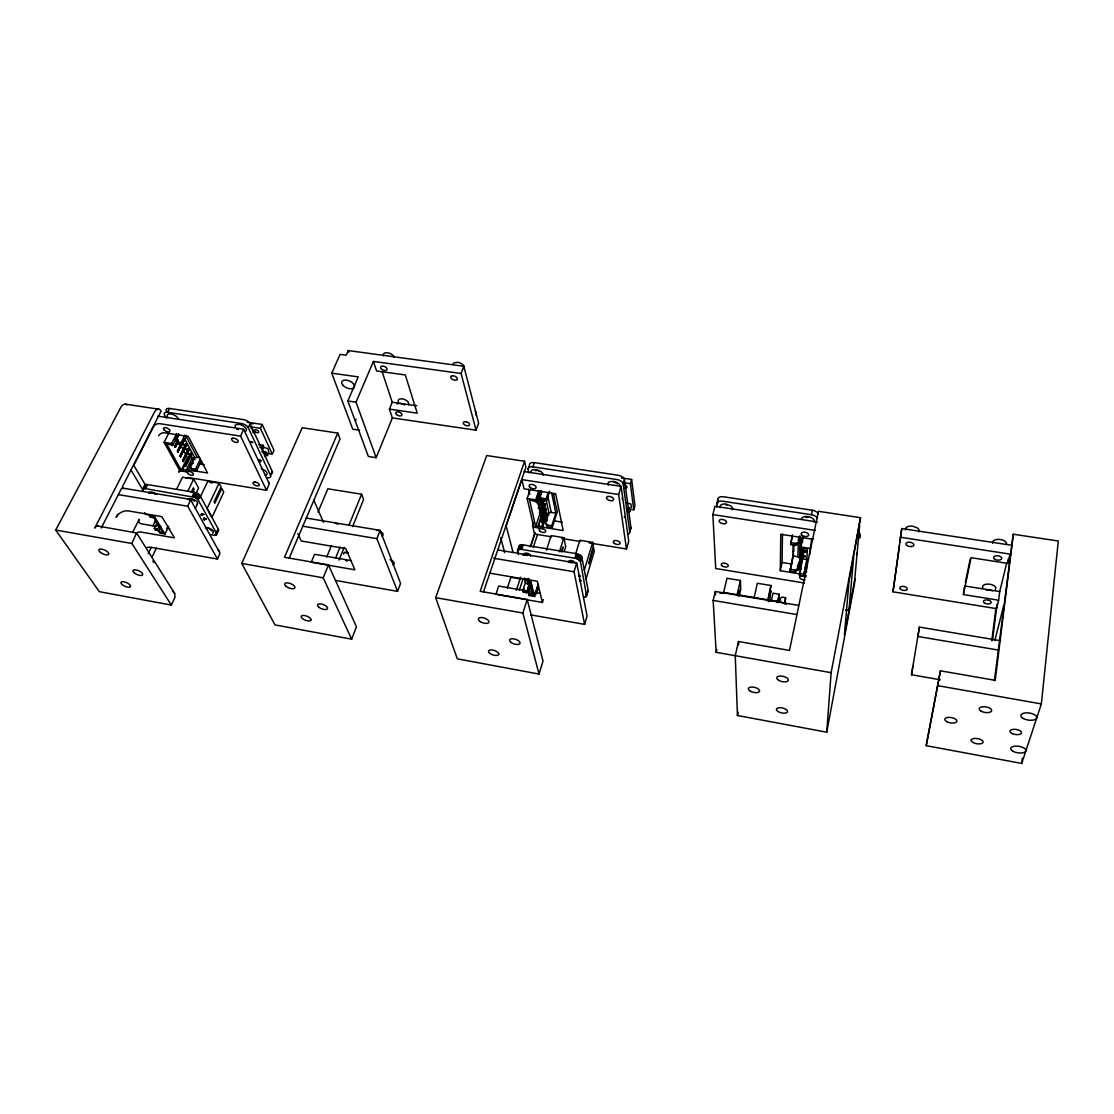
<?xml version="1.0" encoding="UTF-8"?>
<svg xmlns="http://www.w3.org/2000/svg" width="1114" height="1114" viewBox="0 0 1114 1114"><rect width="100%" height="100%" fill="white"/><g stroke="black" fill="none" stroke-linecap="round" stroke-linejoin="round"><path stroke-width="1.5" d="M753.983 598.134L757.367 583.263L770.958 585.504L768.214 601.644M777.502 600.906L778.881 602.521L778.895 601.379L776.695 601.017L777.502 600.906L776.681 602.145M771.264 601.17L773.019 593.177L779.229 594.208L777.767 602.59M780.413 601.95L779.508 601.184L779.647 598.817L782.167 597.118L785.635 597.689L784.952 602.493M568.168 562.041C569.073 559.075 574.462 560.843 575.381 563.238M779.647 598.817L779.508 601.184M800.075 573.919L780.273 570.702L780.761 534.274L813.317 539.357M780.273 570.702L782.07 562.486L782.501 534.191M518.999 546.904L520.294 545.011L523.218 544.899L576.328 553.658L580.464 555.371L581.884 557.306L588.234 590.768L587.482 592.216M798.627 569.449L795.006 571.9L790.007 571.092L792.903 555.956L793.196 544.356M799.49 542.88L795.758 545.373L790.62 544.565L792.36 534.845M142.87 490.717L143.191 488.795L145.53 488.642L195.284 497.457L198.153 499.921L216.478 533.244C217.425 536.572 211.688 534.734 210.309 534.553M216.436 534.72L218.358 529.178L200.13 495.772L198.208 493.864L194.184 492.235L146.658 484.451L144.82 485.036L142.578 489.575M793.697 544.426L793.614 547.266L793.822 546.306M795.006 571.9L795.048 570.048L798.543 568.251L797.318 566.706L800.604 558.518L797.889 556.749L792.903 555.956M795.758 545.373L795.814 543.423L799.406 541.585L798.139 540.025L799.824 535.862M797.889 556.749L798.292 543.493M798.487 570.103L798.682 567.611M799.337 543.535L799.546 540.931M799.601 558.365L800.312 536.823M805.492 576.3L799.462 575.325L802.609 558.838L806.856 559.52L803.751 575.186L806.271 575.59M803.041 555.413L799.727 569.184L802.372 555.482M803.556 549.132L799.88 564.645L802.86 549.355M802.651 549.425L800.033 559.882L802.052 549.174M802.108 548.06L800.465 555.19L801.245 549.035M800.618 550.413L800.409 546.89L802.512 536.976M799.991 569.226L803.069 554.312M800.144 564.687L803.236 549.717M800.298 559.924L802.693 548.311M800.465 555.19L801.788 548.645M800.604 558.518L797.805 567.193M802.581 542.281L802.637 541.056M806.411 572.248L807.358 548.868L800.339 548.84L800.646 549.731M809.432 555.051L811.786 538.452M800.103 558.42L800.325 559.256M178.115 442.592L175.232 447.271L174.912 445.879L177.864 439.96M184.381 439.933L177.836 452.047L177.516 450.655L181.164 443.288M186.915 444.709L180.412 456.782L180.092 455.403L185.899 443.637M189.464 449.499L183.002 461.544L182.696 460.179L188.461 448.441M185.147 465.443C185.397 468.117 188.252 456.517 191.33 452.98M800.2 555.148L801.203 550.163M800.353 550.372L801.37 545.373M800.033 559.882L802.345 548.742M799.727 569.184L802.261 556.916M799.88 564.645L802.818 550.469M826.741 732.19L831.128 672.675L860.537 517.676L818.47 511.298L789.492 650.423L738.498 641.511L735.254 655.686L737.44 715.508L826.741 732.19L854.48 583.82L854.953 578.639L844.412 634.91L848.965 581.773L860.537 517.676M853.644 557.251L848.952 610.514L845.54 609.943M854.689 579.837L859.66 525.529M1013.267 534.233L995.22 680.348L940.439 670.823L926.207 745.67L1021.733 763.438L1041.339 703.923L1058.3 541.014L1013.267 534.233L994.412 680.598M1021.733 763.438L1022.29 758.258M1006.764 562.946L999.718 591.562L998.631 600.223L963.415 594.556L971.088 557.696L1007.738 563.392L1008.281 558.949M991.794 640.815L995.944 608.063M992.477 640.369L997.03 604.47M998.631 600.223L996.543 608.662L892.996 591.826L901.755 528.537L1011.791 545.303M899.471 545.679L892.996 591.826M899.931 542.253L901.755 528.537M963.415 594.556L964.627 585.964L999.718 591.562M552.21 527.59L551.806 525.724L555.844 513.108L551.221 512.384L548.046 513.164L546.863 521.352L545.066 522.369L547.559 526.838L552.21 527.59L557.306 511.632L556.053 505.491M926.207 745.67L940.439 670.823M541.501 491.107L541 494.435L539.162 495.465L539.594 497.429L541.724 500.061L546.487 500.813L549.62 491.232M940.313 679.791L911.517 674.75L912.951 665.629M1000.539 640.689L919.398 627.098L917.922 636.47L998.102 650.033M911.517 674.75L919.398 627.098M803.751 575.186L806.132 563.795M965.323 582.594L970.224 559.005M817.244 518.191A6.197 3.398 11.4 0 0 811.438 514.724L812.385 510.254L723.543 496.788A6.057 3.342 13.7 0 0 717.764 499.323L716.817 507.107M799.462 575.325L801.175 567.207M802.804 537.282L800.701 547.183L802.721 538.034M802.024 542.281L802.679 539.176M784.534 602.785L785.635 597.689M793.781 548.199L793.488 551.987L793.697 551.012M790.007 571.092L793.614 554.285M777.433 602.451L779.229 594.208M790.62 544.565L792.458 536.14M767.741 600.042L770.958 585.504M768.549 601.504L770.944 590.685L769.509 600.822M737.44 715.508L738.192 712.111M739.181 595.92L740.713 589.376L740.462 580.478L726.996 578.263L723.334 593.497M736.981 595.294L740.462 580.478M738.122 594.653L739.223 589.947L738.164 596.06M831.128 672.675L716.163 652.331L716.845 649.448M716.163 652.331L713.155 600.432L715.341 591.478L798.654 605.417M1007.738 563.392L1010.036 554.104L900.265 537.226M804.364 583.012L715.731 568.516L712.849 514.584L714.951 506.271L817.425 521.993M994.816 640.508L1003.617 605.905M541.014 490.787C540.234 491.859 536.739 504.739 537.505 502.874L541.46 490.745M541.014 498.849L538.48 508.332L541.446 498.849M543.646 498.849L539.552 513.108L543.562 500.423M540.708 517.286L544.69 503.695M541.738 521.881L545.693 508.332M627.391 534.247A5.695 2.98 16.1 0 0 629.772 531.963L630.97 527.785L624.453 479.605A5.946 3.286 16.5 0 0 618.2 475.26L534.344 462.63A5.862 3.189 18.6 0 0 529.498 465.248L528.078 469.454L528.816 472.754M589.014 542.894L626.472 548.993L628.728 541.084L621.097 486.358L524.179 471.584M630.482 509.293L633.769 509.808L634.98 505.645L631.61 479.438L621.487 477.92M633.769 509.808L630.371 483.671L631.61 479.438M530.626 614.858L584.613 624.383L587.092 615.986L576.718 563.071L498.223 550.01M626.472 548.993L618.674 494.519L621.097 486.358M629.772 531.963L623.186 483.908L624.453 479.605M583.639 597.104L585.477 596.937L586.799 592.509M585.477 596.937L587.05 593.692M586.173 596.658L588.234 590.768M586.02 579.002L594.277 551.402L593.609 547.628L588.749 563.865L593.358 546.18L592.69 542.351L579.851 540.262L575.492 554.466M584.335 570.103L592.69 542.351M584.613 624.383L574.058 571.761L576.718 563.071M586.646 596.269L580.505 561.846L578.194 559.325L579.572 554.786M579.071 559.91L580.464 555.371M579.781 560.537L581.16 555.997M580.269 561.191L581.647 556.652M580.505 561.846L581.884 557.306M539.037 674.067L543.019 661.103L527.201 599.499L480.162 591.311L524.583 461.238L486.693 455.529L435.671 597.661L457.311 658.847L539.037 674.067L522.856 613.034L527.201 599.499M518.358 554.716L517.69 550.246L520.656 549.272L574.935 558.198L576.328 553.658M574.935 558.198L576.063 558.448L577.456 553.909M578.194 559.325L577.177 558.838L578.556 554.299M562.208 551.681L562.946 546.946L561.4 551.89M564.255 551.402L565.717 546.723L563.865 537.672L551.152 535.611L546.501 550.149M497.554 594.639L542.407 602.451L543.284 599.652M559.437 551.82L563.865 537.672M535.89 593.818L538.104 586.883L537.519 586.187L535.305 593.121M536.642 593.108L538.104 586.883M536.656 593.748L538.41 587.565M524.875 579.726L528.997 579.489L532.979 595.461L531.155 594.235L532.158 591.102M531.392 595.196L532.896 590.49M530.459 587.496L528.44 593.776L528.885 595.503L534.609 596.491L538.466 584.349M178.783 433.973L177.307 438.54L175.483 439.487L178.045 443.832L182.25 444.5L186.595 435.713M529.554 585.421L528.537 588.582L529.665 589.028L530.57 588.93L531.587 585.769M526.504 579.043L522.814 590.434L523.26 592.161L526.435 592.718L528.955 591.088L527.925 588.081L529.902 583.833M528.885 595.503L529.888 592.37M523.26 592.161L524.29 588.958M528.677 578.319L527.437 584.209L529.484 584.558L530.501 581.383M528.454 581.035L527.437 584.209L529.484 584.558L529.192 583.43L527.145 583.082L527.799 584.516M529.777 582.719L528.259 587.468L528.537 588.582L530.57 588.93L530.292 587.816L528.259 587.468L528.899 588.902M555.663 503.584L555.357 504.503L553.686 493.948L553.38 494.867M519.277 590.434L523.037 578.904M533.216 547.615L537.505 534.455M541.655 522.508L546.139 508.276M545.846 510.992L541.891 522.55M530.278 489.199L527.159 498.515L533.801 527.214L542.128 528.565L541.71 526.699L546.208 512.872L542.281 512.245L542.504 513.276L539.552 513.108M542.128 528.565L546.612 514.752L546.208 512.872M542.003 514.807L538.006 527.089L535.695 526.713L543.799 501.551M530.348 546.849L534.539 534.038L532.576 525.599L533.606 522.48M516.339 590.35L520.656 577.136M530.905 545.749L535.221 532.534M546.487 500.813L546.069 498.849L548.185 492.36M538.006 527.089L545.136 503.653M540.61 517.913L544.927 504.823L541.362 504.141M545.373 504.767L540.861 517.954M538.48 508.332L541.265 499.991M538.73 508.374L541.696 499.977M539.691 512.802L543.883 499.977L544.217 501.189L541.237 500.729L540.958 499.49M535.695 526.713L529.498 499.74L536.154 501.829L535.709 499.866L538.8 490.508M519.667 549.313L521.157 544.83M507.343 588.067L511.103 576.704M536.154 501.829L539.747 490.926M520.656 549.272L522.146 544.788M521.742 549.383L523.218 544.899M537.408 503.514L540.736 493.544M539.594 497.429L539.371 494.839M537.658 503.556L541.71 491.887M517.481 550.776L519.18 545.763M517.523 551.374L519.625 545.331M518.818 549.494L520.294 545.011M495.897 594.361L498.668 586.048L523.51 590.323M528.078 469.454A5.876 3.189 18.6 0 1 532.924 466.836L534.344 462.63M483.49 591.868L525.905 467.128L524.583 461.238M618.674 494.519L521.881 479.619L506.16 525.864L513.025 552.377M382.213 371.937L392.239 402.224L389.413 409.13L392.365 417.917L476.04 430.185L478.616 423.181L463.842 366.283L348.236 350.562L346.189 355.213L340.09 354.377L331.763 373.176L352.762 429.182L359.502 430.185M335.481 580.422L397.559 591.367L400.58 583.346L380.153 530.361L306.28 518.066M476.04 430.185L461.085 373.469L463.842 366.283M351.662 639.171L356.452 626.792L328.463 564.923L284.516 557.279L337.751 433.081L302.214 427.734L241.752 563.447L274.991 624.898L351.662 639.171L323.199 577.818L328.463 564.923M397.559 591.367L376.894 538.647L380.153 530.361M339.018 560.105L344.198 547.336M352.609 526.574L363.61 499.434L361.577 494.212L327.85 488.795L317.991 512.12M798.641 540.596L800.325 536.433M331.763 373.176L358.221 376.88L347.847 400.984L368.372 456.475L376.17 457.673L392.365 417.917M335.509 558.239L340.076 547.03M349.197 524.624L361.577 494.212M326.75 557L331.248 546.055M376.17 457.673L356.02 402.168L373.399 361.423L461.085 373.469M289.25 557.989L340.035 438.93L337.751 433.081M803.027 552.419L803.918 550.943M803.431 552.614L805.241 551.026M144.82 485.036L144.653 486.024M267.151 477.683A5.445 2.59 23.6 0 0 270.563 475.344L272.289 471.501L250.079 423.78A5.709 2.827 24.8 0 0 243.395 419.588L169.579 408.462A5.695 2.715 25.9 0 0 166.459 411.136M185.801 478.254A4.567 3.398 -25.2 0 1 189.143 477.669L266.525 490.257L269.323 483.852L243.632 429.238L157.715 416.121M267.318 453.412L272.276 454.192L274.016 450.362L262.222 424.448L247.071 422.15M146.658 547.656A9.511 7.185 -28.4 0 1 151.253 547.364L217.481 559.047L219.987 553.185L190.424 499.392L122.735 488.113M261.595 448.97L262.709 449.151L262.027 447.689L263.141 445.28L258.699 444.583M262.709 449.151L263.809 446.742L263.141 445.28M215.35 535.18L218.553 530.25M216.478 533.244L218.358 529.178M215.991 535.012L217.871 530.946M216.687 533.815L218.567 529.749M272.276 454.192L260.425 428.319L262.222 424.448M126.885 404.869A9.316 4.929 -82 0 0 120.73 407.543L55.7 530.055L99.327 591.673L171.347 605.083L175.037 597.174L174.661 593.456L136.576 532.965L97.489 525.961M270.563 475.344L248.241 427.72L250.079 423.78M266.525 490.257L240.582 436.117L243.632 429.238M219.068 483.156L207.12 508.541L211.966 517.425L223.761 492.165L221.797 488.405L214.835 503.263L214.069 501.843L221.045 486.957L219.068 483.156L207.761 481.318L199.629 498.418M198.153 499.921L200.13 495.772M195.382 508.304L197.596 503.639M195.284 497.457L197.275 493.307M196.231 498.014L198.208 493.864M197.053 498.626L199.03 494.491M197.693 499.281L199.671 495.131M192.694 492.277L194.142 489.255L193.363 487.821L191.176 492.346M192.193 496.384L194.184 492.235M217.481 559.047L187.751 506.257L190.619 499.518M193.223 496.621L195.201 492.472M194.268 496.983L198.584 488.029L193.697 479.034L182.501 477.21L176.722 489.046M187.723 491.413L193.697 479.034M151.88 557.46L156.392 548.172M201.439 460.792L196.496 471.055L195.493 469.189L200.395 459.065M160.959 527.131L158.87 531.434L159.915 533.174L164.956 534.038L168.646 526.407M148.259 553.519L151.253 547.364M157.185 522.466L154.275 528.426L155.333 530.153L158.118 530.64L160.667 529.15L159.274 526.24M196.496 471.055L192.388 470.387L190.16 465.596L191.664 465.22L194.003 457.701L199.726 457.408M191.914 454.066L185.495 466.098M192.374 457.45L193.363 459.302L187.194 471.988L186.177 470.136L192.374 457.45L188.907 456.893M154.275 528.426L157.06 528.913L159.859 526.894M180.259 469.147L178.755 472.211A4.609 3.412 -25.1 0 1 180.176 470.498M152.952 525.738L155.863 519.806M190.926 453.022L182.696 469.579L183.253 470.595L181.206 470.261L187.417 457.589L180.176 444.138M185.787 465.833L191.511 454.122M188.879 448.385L182.64 460.89M183.002 461.544L189.046 449.541M186.317 443.581L180.05 456.113M180.412 456.782L186.498 444.751M182.25 444.5L181.206 442.55L184.882 435.128M171.347 605.083L131.87 543.479L136.576 532.965M181.568 443.275L177.474 451.379M177.836 452.047L183.963 439.988M181.206 470.261L166.487 443.511L172.712 445.475L178.421 434.056M176.541 441.436L178.365 440.49M177.502 441.45L174.87 446.603M132.58 532.52L139.139 519.333A4.776 3.551 -27.4 0 0 141.394 523.831L156.42 526.421M175.232 447.271L177.739 442.578M172.712 445.475L171.653 443.525L176.653 433.527M142.606 490.118L145.252 484.715M143.817 488.6L145.864 484.506M144.611 488.545L146.658 484.451M145.53 488.642L147.577 484.548M187.194 471.988L179.827 470.804L164.12 442.342L168.813 433.026M166.153 418.042L164.496 414.979A5.709 2.715 25.9 0 1 167.615 412.319L169.579 408.462M117.652 514.292L116.148 517.258A9.859 7.297 -27.7 0 1 128.556 510.95L161.822 516.631L174.438 537.853L141.784 532.172A9.65 7.227 -28.1 0 0 137.119 532.464M101.263 528.008L121.022 489.422A3.217 1.685 -79.9 0 1 123.139 488.308M538.424 588.206L537.575 589.181M148.858 492.959L152.966 493.001M622.197 498.821L622.099 498.111M803.751 553.017L805.199 552.126M153.885 517.676L154.484 516.91L152.674 516.59L153.454 517.982L155.166 518.038L153.203 517.564M159.191 526.476L159.789 525.711L157.993 525.404L160.458 526.825L158.759 526.783L157.993 525.404M529.192 583.43L528.565 584.655M529.665 589.028L530.292 587.816M253.31 432.956L252.237 428.904L251.096 428.18M268.906 452.437L267.903 448.524L262.793 447.201M719.909 593.344L724.573 592.564L781.276 602.047L786.08 604.429M522.814 590.434L525.989 590.991L528.523 589.362M629.34 511.911L630.232 511.507L629.758 507.998L628.714 507.274M624.397 517.55L624.494 516.492M522.703 554.967L527.409 555.44M579.294 579.809L581.355 580.7L579.795 581.048M528.37 580.143L527.354 579.809L528.092 579.002L528.37 580.143L526.323 579.781L526.031 578.653L526.323 579.781M216.436 531.169L217.23 531.127M205.338 527.758L208.318 528.454M578.667 575.256L580.478 576.189L578.639 576.425M392.239 402.224L416.733 405.761M347.847 400.984L356.02 402.168M389.413 409.13L417.235 413.169L405.315 374.958L376.602 370.976L373.399 361.423M125.715 404.187L159.024 409.228M532.924 466.836L616.919 479.563A5.96 3.272 16.5 0 1 623.186 483.908M167.615 412.319L241.529 423.515A5.723 2.813 24.7 0 1 248.241 427.72M623.617 482.654L630.371 483.671M250.302 426.787L260.425 428.319M811.438 514.724L722.443 501.175A6.057 3.328 13.7 0 0 716.65 503.709M240.582 436.117L159.622 423.668A4.804 3.467 -24.5 0 0 153.537 426.69L133.777 465.318L145.948 485.885M712.849 514.584L815.462 530.459M626.834 502.874L630.9 504.057L631.36 507.58M259.813 447.341L262.027 447.689M262.472 451.017L266.26 452.131L267.861 455.612L264.617 455.626M539.162 495.465L541.293 498.097L546.069 498.849M175.483 439.487L177.001 441.896L181.206 442.55M527.159 498.515L535.709 499.866M164.12 442.342L171.653 443.525M537.714 502.122L537.505 502.874M790.675 542.615L795.814 543.423M175.525 447.006L174.912 445.879L175.455 447.313M189.074 449.443L185.899 448.984L186.553 450.195L189.171 450.613L188.531 449.402M800.409 546.89L809.725 548.353M538.786 506.954L538.577 507.692M803.083 550.664L806.258 551.165M178.129 451.769L177.516 450.655L178.045 452.075M802.943 551.458L806.146 551.973M539.844 511.744L539.636 512.482M800.479 554.521L800.256 553.672L800.214 554.8M180.705 456.517L180.092 455.403L180.635 456.824M546.612 514.752L548.45 515.044L548.046 513.164M193.363 459.302L194.992 459.567M540.763 517.606L540.917 516.562M183.295 461.28L182.696 460.179L183.225 461.586M199.197 463.911L204.266 464.719M543.604 519.18L546.988 519.709M553.769 520.795L562.236 522.16M541.794 522.188L541.947 521.157M800.158 564.018L799.936 563.197L799.894 564.283M782.07 562.486L791.943 564.074M545.066 522.369L547.155 524.973L551.806 525.724M190.884 468.005L189.895 466.153L191.385 468.534L195.493 469.189M537.77 526.059L541.71 526.699M187.848 469.802L207.58 472.99L188.336 436.479L164.607 432.803A4.762 3.467 -24.6 0 0 158.592 435.797M542.769 527.242L563.155 530.529L555.677 493.753L524.026 488.837L521.881 479.619M800.019 568.572L799.782 567.736L799.755 568.836M182.696 469.579L186.177 470.136M790.049 569.24L795.048 570.048M799.518 573.473L803.793 574.17M534.539 534.038L551.569 536.809M561.776 538.466L580.505 541.515M209.655 482.459L212.482 482.919M569.714 562.319L572.262 562.904M118.363 494.616L187.751 506.257M302.813 526.198L376.894 538.647M493.613 558.253L574.058 571.761M713.155 600.432L796.747 614.538M255.203 482.028L255.315 482.056A3.398 1.587 23.6 0 1 259.214 485.412A3.398 1.587 23.6 0 1 253.908 484.437A3.398 1.587 23.6 0 1 255.329 482.056M148.538 514.835L145.711 514.362L144.625 512.579M489.784 573.167L537.296 581.271L542.407 602.451M511.312 577.414L519.89 578.876M156.127 522.396L157.826 522.452L155.347 521.018L156.03 522.146M528.802 588.484L529.568 588.61M166.432 528.147L169.774 528.732M351.37 560.634L314.566 554.285L311.252 562.222L354.879 569.811L345.813 548.617L301.309 541.014L297.828 533.578M526.825 590.893L530.139 591.464M535.11 592.328L540.081 593.191M528.44 593.776L531.155 594.235M158.87 531.434L163.229 533.049L153.593 517.063L150.348 517.383L149.262 515.601L154.386 516.478L164.956 534.038M55.7 530.055L131.87 543.479M938.253 685.751L1041.339 703.923M241.752 563.447L323.199 577.818M435.671 597.661L522.856 613.034M576.063 558.448L577.177 558.838M192.262 499.545L188.057 499.49A5.264 2.325 24.1 0 1 194.602 499.908A5.264 2.325 24.1 0 1 196.705 504.433M193 499.963L194.184 500.924M779.521 599.402L780.441 600.154M172.573 591.005L174.661 593.456M218.177 549.843L219.555 551.472M253.017 423.877L251.875 423.919M268.446 482.237L269.115 483.03M123.487 488.698L122.345 486.832L161.084 411.15A9.372 4.748 -81.9 0 0 154.192 412.626L94.774 528.078A4.943 2.632 -78.6 0 1 98.129 526.212M157.06 528.913L158.118 530.64M159.622 527.409L160.667 529.15M130.923 469.899L143.302 490.633M152.869 561.066L153.635 562.473M185.189 464.733L185.718 466.139M176.151 436.66L177.753 439.654M175.775 438.916L176.82 440.866M177.001 441.896L178.045 443.832M191.385 468.534L192.388 470.387M178.198 434.585L178.853 435.839M183.434 439.849L184.088 441.074M184.729 438.86L194.825 457.84M186.191 436.521L196.997 456.977M523.789 555.12C523.12 551.402 530.682 553.31 530.696 556.262M313.814 500.2L323.52 522.355M348.236 350.562L348.752 352.163M500.673 537.658L504.67 552.572M525.989 590.991L526.435 592.718M524.304 578.082L525.571 583.095M530.64 580.519L534.609 596.491M528.621 489.297L529.777 494.324M536.809 497.624L540.206 512.913M542.017 504.294L542.281 505.519L545.247 505.979L544.997 504.767M541.293 498.097L541.724 500.061M547.155 524.973L547.559 526.838M544.245 505.38L544.509 506.605M546.125 499.935L548.979 513.303M547.684 495.66L551.221 512.384M551.695 493.042L555.844 513.108M715.341 591.478L715.522 594.848M717.764 499.323L717.931 502.734M738.498 641.511L738.61 644.964M608.272 485.147A6.378 3.495 16.6 0 1 609.33 481.819L613.549 481.387A6.378 3.495 16.6 0 1 620.192 486.957M531.016 472.433A6.294 3.398 18.5 0 1 537.018 469.802A6.294 3.398 18.5 0 1 543.033 475.191M544.189 519.319A6.043 3.119 17.9 0 1 545.721 519.681M545.874 514.153A6.03 3.119 17.9 0 1 548.868 515.072M630.97 527.785A5.681 2.994 16.1 0 1 629.661 529.749M535.18 470.651A3.634 1.963 18.5 0 1 536.851 470.623M538.647 471.18A3.634 1.963 18.5 0 1 539.441 471.626M614.093 482.362A3.676 2.019 16.6 0 1 615.917 482.919M616.696 483.379A3.676 2.019 16.6 0 1 617.337 483.894M544.342 504.558A1.518 0.794 18.1 0 1 545.136 504.294M627.739 509.001A3.105 1.671 16.2 0 1 627.502 511.674M627.976 508.221A3.105 1.671 16.2 0 1 627.725 510.88M624.411 485.105A2.465 1.351 16.3 0 1 627.015 487.083A2.465 1.351 16.3 0 1 624.188 487.821M206.16 528.565A3.495 1.518 23.5 0 1 208.109 528.607M209.669 529.164A3.495 1.518 23.5 0 1 210.407 529.568M211.033 530.013A3.495 1.518 23.5 0 1 211.883 530.96M205.742 527.563A5.097 2.214 23.5 0 1 212.064 529.818A5.097 2.214 23.5 0 1 212.607 533.133M190.034 499.643A3.607 1.601 24.1 0 1 192.026 499.657M193.641 500.242A3.607 1.601 24.1 0 1 194.393 500.659M148.663 493.015A5.264 2.284 24.7 0 1 151.769 492.109A5.264 2.284 24.7 0 1 156.74 494.351M154.303 493.683A3.607 1.574 24.7 0 1 155.055 494.101M272.289 471.501A5.431 2.604 23.7 0 1 271.12 473.826M262.403 452.312A2.98 1.448 24 0 1 265.745 454.233A2.98 1.448 24 0 1 264.686 455.835M262.068 451.532A2.98 1.448 24 0 1 266.079 453.509A2.98 1.448 24 0 1 264.352 455.069M261.233 468.785A5.835 2.771 23.7 0 1 266.65 472.322A5.835 2.771 23.7 0 1 265.341 475.26M199.712 460.458A5.835 2.701 24.8 0 1 201.035 464.385M167.56 416.817A6.113 2.896 25.8 0 1 171.626 414.116A6.113 2.896 25.8 0 1 178.477 419.351M190.786 462.714A5.849 2.688 24.7 0 1 193.446 463.146M235.333 427.149A6.127 3.008 24.8 0 1 235.681 424.796L239.009 424.309A6.127 3.008 24.8 0 1 245.108 427.33A6.127 3.008 24.8 0 1 245.818 431.132M236.669 429.238A6.141 2.994 24.7 0 1 238.145 429.572M345.897 560.634A5.166 2.339 21.2 0 1 347.053 561.122M393.562 564.422A5.18 2.395 20.5 0 1 392.866 564.714M389.97 559.674A5.18 2.395 20.5 0 1 394.008 563.99M391.836 561.595A3.551 1.643 20.5 0 1 392.281 562.069M376.337 530.125A5.333 2.534 21.1 0 1 382.269 532.868A5.333 2.534 21.1 0 1 381.796 536.015M380.696 532.701A3.662 1.741 21.1 0 1 381.169 533.202M335.537 523.329A5.319 2.493 21.8 0 1 337.932 524.193M346.008 553.101A3.537 1.615 21.3 0 1 348.111 553.171M343.794 554.173A5.152 2.353 21.3 0 1 347.916 552.335M355.714 421.008A6.628 3.495 22.9 0 1 356.104 419.226M397.099 403.964A5.681 3.091 22.4 0 1 404.563 405.05M383.327 355.867A5.918 3.356 23.5 0 1 387.561 352.804A5.918 3.356 23.5 0 1 394.245 357.357M453.008 364.403A5.96 3.453 21.8 0 1 453.997 362.886L457.659 362.301A5.96 3.453 21.8 0 1 463.006 364.863A5.96 3.453 21.8 0 1 464.009 368.692M398.241 401.667A5.667 3.105 22.4 0 1 403.755 399.202A5.667 3.105 22.4 0 1 408.601 404.828M475.232 411.247A5.695 3.189 20.8 0 1 475.567 414.868M983.008 588.387A6.754 3.467 7.6 0 1 989.093 584.112A6.754 3.467 7.6 0 1 995.401 589.529M905.598 529.902A6.879 3.746 8.9 0 1 912.826 526.212L917.504 528.036A6.879 3.746 8.9 0 1 918.73 531.893M985.751 589.863A6.768 3.453 7.7 0 1 992.463 590.935M992.588 543.159A7.074 3.802 6.8 0 1 999.523 539.399A7.074 3.802 6.8 0 1 1006.555 544.3M857.209 552.864A13.772 7.325 10.7 0 1 856.582 554.688M858.88 532.2A13.674 7.408 10.6 0 1 859.716 538.048M720.159 507.775A6.503 3.565 13.6 0 1 726.105 504.099L730.673 505.867A6.503 3.565 13.6 0 1 732.441 509.655M801.37 519.277A6.628 3.634 11.5 0 1 808.903 516.771A6.628 3.634 11.5 0 1 814.181 522.201M800.688 564.951A6.35 3.328 11.7 0 1 799.908 563.141M800.144 562.305A6.35 3.328 11.7 0 1 801.815 561.052M805.032 579.795A3.69 1.894 11.8 0 1 800.284 578.458A3.69 1.894 11.8 0 1 801.022 575.994A3.69 1.894 11.8 0 1 805.909 576.913M806.021 552.126A1.601 0.849 11.7 0 1 803.793 551.764M803.403 551.319A1.601 0.849 11.7 0 1 803.417 550.873M805.909 517.467A3.829 2.103 11.5 0 1 807.803 517.481M725.98 504.962A3.746 2.061 13.6 0 1 726.941 505.185M812.385 510.254A6.197 3.412 11.4 0 1 818.177 513.707M802.122 555.343L802.08 556.54L805.297 557.056L805.338 555.858L802.122 555.343M802.289 550.622L802.247 551.834L805.478 552.349L805.519 551.138L802.289 550.622M201.509 513.61L203.806 514.584L201.509 513.61M204.015 518.121L206.299 519.082L204.015 518.121M201.021 514.891L202.219 515.42L201.077 514.835M203.528 519.389L204.698 519.918L203.528 519.389M971.227 739.877L971.143 740.545A6.085 2.632 9.4 0 0 980.083 743.874A6.085 2.632 9.4 0 0 980.654 739.473A6.085 2.632 9.4 0 0 971.227 739.877M250.455 441.534L252.655 442.523L250.455 441.534M259.144 459.915L261.303 460.904L259.242 459.803M259.158 461.252L260.411 461.823L259.214 461.182M232.38 438.289L231.977 438.484A3.551 1.713 24.6 0 0 234.232 441.882L235.931 442.411A3.551 1.713 24.6 0 0 237.909 440.517A3.551 1.713 24.6 0 0 233.118 438.164L232.38 438.289M451.838 375.933L451.351 376.156A3.453 1.977 21.7 0 0 452.966 379.693L454.665 380.208A3.453 1.977 21.7 0 0 457.2 378.175A3.453 1.977 21.7 0 0 452.66 375.78L451.838 375.933M607.868 496.51L607.297 496.691A3.704 1.991 16.6 0 0 608.536 500.13L610.375 500.687A3.704 1.991 16.6 0 0 613.563 498.849A3.704 1.991 16.6 0 0 608.815 496.398L607.868 496.51M724.754 523.664L722.916 523.664A3.774 2.033 13.7 0 1 719.157 520.725A3.774 2.033 13.7 0 1 723.696 519.695L725.381 520.489A3.774 2.033 13.7 0 1 724.754 523.664M911.6 546.528L909.581 546.501A3.996 2.144 9 0 1 906.016 543.493A3.996 2.144 9 0 1 911.21 542.49L912.895 543.312A3.996 2.144 9 0 1 911.6 546.528M466.014 421.746L465.903 421.719A3.314 1.824 20.7 0 0 463.953 424.295A3.314 1.824 20.7 0 0 469.384 425.2A3.314 1.824 20.7 0 0 466.014 421.746M185.996 444.639L183.35 444.235L184.005 445.447L186.651 445.865L185.996 444.639M546.013 509.516L543.047 509.056L543.312 510.268L546.278 510.727L546.013 509.516M191.051 454.122L188.419 453.704L189.06 454.902L191.678 455.32L191.051 454.122M130.491 585.783L130.101 585.101A5.194 2.005 23.6 0 0 121.997 581.759A5.194 2.005 23.6 0 0 124.587 586.145A5.194 2.005 23.6 0 0 130.491 585.783M311.071 619.551L310.806 618.883A5.25 2.172 21.1 0 0 302.632 615.471A5.25 2.172 21.1 0 0 304.414 619.816A5.25 2.172 21.1 0 0 311.071 619.551M498.807 654.113L498.668 653.445A5.389 2.339 18.1 0 0 490.439 649.949A5.389 2.339 18.1 0 0 491.316 654.28A5.389 2.339 18.1 0 0 498.807 654.113M776.514 709.897L776.444 709.228A5.695 2.507 12.8 0 1 784.785 708.727A5.695 2.507 12.8 0 1 785.231 713.113A5.695 2.507 12.8 0 1 776.514 709.897M614.413 543.423A3.551 1.824 16.2 0 0 620.08 543.604A3.551 1.824 16.2 0 0 615.666 540.499A3.551 1.824 16.2 0 0 614.413 543.423M529.804 487.18A3.648 1.95 18.5 0 0 535.848 488.113A3.648 1.95 18.5 0 0 532.13 484.479A3.648 1.95 18.5 0 0 529.804 487.18M539.733 530.974A3.495 1.782 17.9 0 0 545.526 531.921A3.495 1.782 17.9 0 0 541.989 528.551A3.495 1.782 17.9 0 0 539.733 530.974M510.672 642.137A5.5 2.451 17.8 0 0 519.737 643.781A5.5 2.451 17.8 0 0 514.041 638.893A5.5 2.451 17.8 0 0 510.672 642.137M480.259 621.626A5.584 2.52 18.4 0 0 488.935 622.266A5.584 2.52 18.4 0 0 481.749 617.532A5.584 2.52 18.4 0 0 480.259 621.626M100.525 552.502A5.403 2.131 24.2 0 0 108.726 554.229A5.403 2.131 24.2 0 0 102.21 549.202A5.403 2.131 24.2 0 0 100.525 552.502M133.875 572.554A5.305 2.089 23.6 0 0 142.369 575.172A5.305 2.089 23.6 0 0 137.3 570.215A5.305 2.089 23.6 0 0 133.875 572.554M255.148 431.675A2.367 1.17 24.5 0 0 258.796 432.232A2.367 1.17 24.5 0 0 255.997 429.837A2.367 1.17 24.5 0 0 255.148 431.675M164.05 429.837A3.551 1.657 25.7 0 0 169.69 431.578A3.551 1.657 25.7 0 0 166.432 427.873A3.551 1.657 25.7 0 0 164.05 429.837M187.793 473.353A3.384 1.546 24.6 0 0 193.223 475.024A3.384 1.546 24.6 0 0 190.146 471.584A3.384 1.546 24.6 0 0 187.793 473.353M286.047 586.284A5.459 2.325 21.7 0 0 294.737 588.108A5.459 2.325 21.7 0 0 288.735 583.054A5.459 2.325 21.7 0 0 286.047 586.284M318.952 607.311A5.361 2.27 21.1 0 0 327.432 608.843A5.361 2.27 21.1 0 0 321.222 603.983A5.361 2.27 21.1 0 0 318.952 607.311M343.028 385.374A6.879 3.732 23.8 0 0 354.127 387.686A6.879 3.732 23.8 0 0 347.22 380.25A6.879 3.732 23.8 0 0 343.028 385.374M396.528 414.505A3.286 1.782 22.3 0 0 401.806 415.285A3.286 1.782 22.3 0 0 398.185 411.874A3.286 1.782 22.3 0 0 396.528 414.505M381.475 369.026A3.439 1.922 23.4 0 0 386.962 369.792A3.439 1.922 23.4 0 0 383.146 366.13A3.439 1.922 23.4 0 0 381.475 369.026M1012.153 733.597A5.89 2.576 8.6 0 0 1021.496 733.026A5.89 2.576 8.6 0 0 1013.503 729.308A5.89 2.576 8.6 0 0 1012.153 733.597M947.276 721.942A6.141 2.715 9.7 0 0 956.884 721.329A6.141 2.715 9.7 0 0 948.39 717.36A6.141 2.715 9.7 0 0 947.276 721.942M980.766 710.983A6.336 2.841 9 0 0 991.404 711.317A6.336 2.841 9 0 0 984.205 706.694A6.336 2.841 9 0 0 980.766 710.983M900.78 589.403A3.815 1.963 9.6 0 0 907.172 589.431A3.815 1.963 9.6 0 0 902.73 586.368A3.815 1.963 9.6 0 0 900.78 589.403M995.192 559.479A4.108 2.172 7.1 0 0 1001.723 558.587A4.108 2.172 7.1 0 0 996.069 555.802A4.108 2.172 7.1 0 0 995.192 559.479M984.957 603.315A3.927 1.977 7.8 0 0 991.168 602.577A3.927 1.977 7.8 0 0 985.765 599.959A3.927 1.977 7.8 0 0 984.957 603.315M1013.058 751.323A7.714 3.3 8.8 0 0 1025.729 751.282A7.714 3.3 8.8 0 0 1016.135 746.115A7.714 3.3 8.8 0 0 1013.058 751.323M1023.334 718.53A8.035 3.579 8.2 0 0 1036.591 718.321A8.035 3.579 8.2 0 0 1026.635 712.835A8.035 3.579 8.2 0 0 1023.334 718.53M749.973 690.972A5.765 2.59 13.2 0 0 759.4 691.543A5.765 2.59 13.2 0 0 752.493 687.018A5.765 2.59 13.2 0 0 749.973 690.972M778.672 680.334A5.918 2.701 12.7 0 0 788.239 680.557A5.918 2.701 12.7 0 0 780.803 676.031A5.918 2.701 12.7 0 0 778.672 680.334M722.387 566.065A3.607 1.866 13.7 0 0 728.208 566.051A3.607 1.866 13.7 0 0 723.64 563.057A3.607 1.866 13.7 0 0 722.387 566.065M802.177 535.402A3.843 2.075 11.6 0 0 808.569 535.458A3.843 2.075 11.6 0 0 804.029 532.158A3.843 2.075 11.6 0 0 802.177 535.402"/></g></svg>
